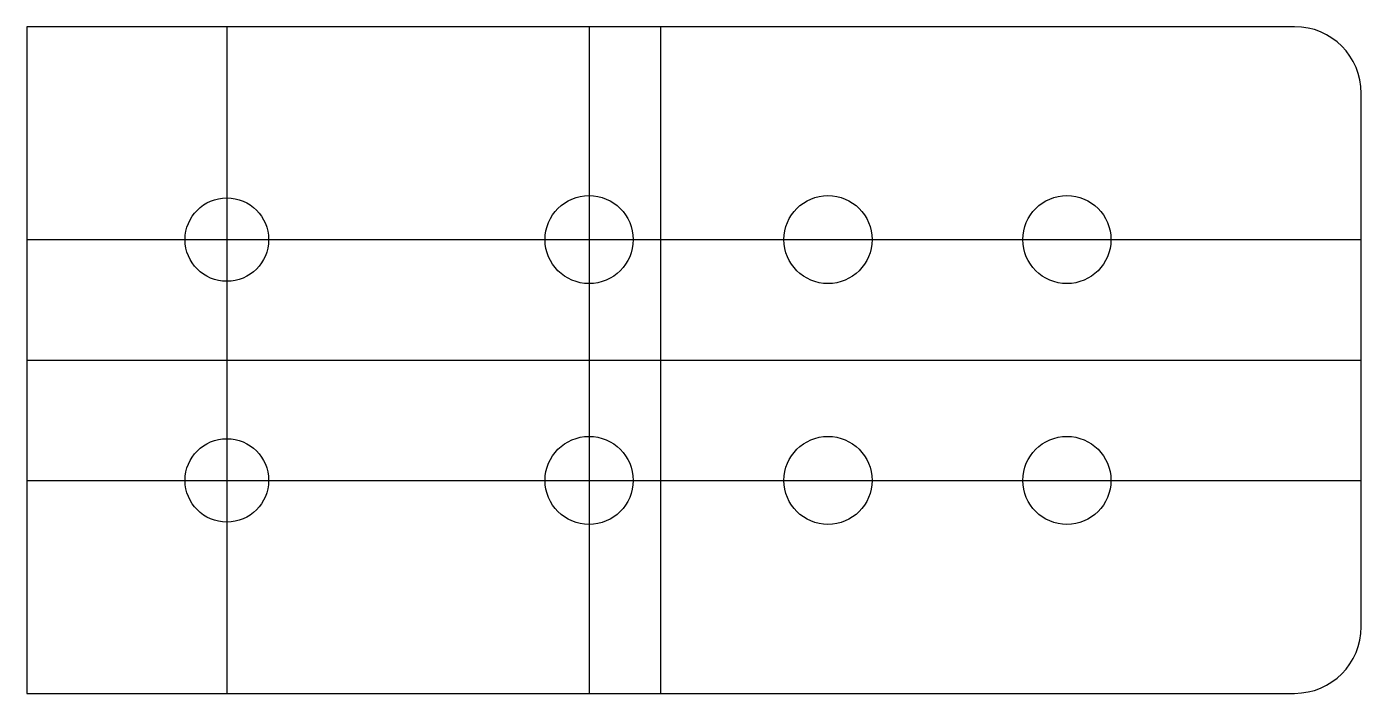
# Model space of a CAD drawing. Header units: millimetres. Extents: x 0 to 100, y 0 to 50.
import ezdxf

# ---------------------------------------------------------------- set-up
doc = ezdxf.new("R2010")
doc.units = ezdxf.units.MM
doc.layers.get('0').update_dxf_attribs({"linetype": 'CONTINUOUS'})

msp = doc.modelspace()

# ---------------------------------------------------------------- linework, layer by layer
for p, q in [((15, 50), (15, 0)), ((42.14, 50), (42.14, 0)), ((47.5, 50), (47.5, 0)), ((0, 34.03), (100, 34.03)), ((0, 25), (100, 25)), ((0, 15.97), (100, 15.97))]:
    msp.add_line(p, q)
msp.add_lwpolyline([(0, 0), (95, 0, 0.41421), (100, 5), (100, 45, 0.41421), (95, 50), (0, 50)], format="xyb", close=True)
for centre, radius in [((15, 34.03), 3.13), ((42.14, 34.03), 3.3), ((60.04, 34.03), 3.3), ((77.94, 34.03), 3.3), ((15, 15.97), 3.13), ((42.14, 15.97), 3.3), ((60.04, 15.97), 3.3), ((77.94, 15.97), 3.3)]:
    msp.add_circle(centre, radius)

doc.saveas('drawing.dxf')
